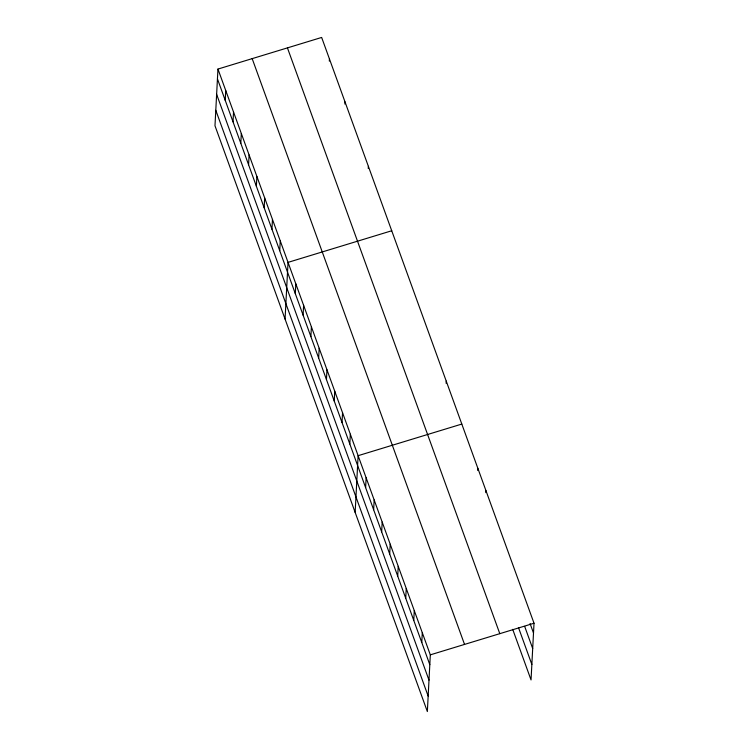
<?xml version="1.0" encoding="UTF-8"?>
<svg xmlns="http://www.w3.org/2000/svg" width="749" height="749" viewBox="0 0 749 749"><rect width="100%" height="100%" fill="white"/><g stroke="black" fill="none" stroke-linecap="round" stroke-linejoin="round"><path stroke-width="1.12" d="M217.959 69.067L214.982 125.766L427.351 711.55L430.319 654.851L217.959 69.067L321.649 37.45L534.018 623.234L531.041 679.933L512.709 629.347M225.224 100.338L225.739 90.545M233.014 121.815L233.529 112.022M240.803 143.302L241.318 133.5M248.584 164.78L249.099 154.977M256.373 186.258L256.888 176.464M264.163 207.735L264.678 197.942M271.953 229.213L272.458 219.42M279.733 250.69L280.248 240.897M285.06 319.074L288.037 262.375L391.736 230.758M295.312 293.655L295.818 283.852M303.092 315.132L303.607 305.33M310.882 336.61L311.397 326.817M329.326 61.109L329.438 58.928M318.671 358.088L319.177 348.294M326.452 379.565L326.967 369.772M344.896 104.064L345.008 101.883M334.241 401.043L334.756 391.25M342.031 422.52L342.546 412.727M349.811 444.007L350.326 434.205M368.255 168.497L368.377 166.325M355.148 512.382L358.116 455.682L461.815 424.065M365.624 487.608L366.139 477.815M373.648 509.741L374.163 499.948M381.672 531.874L382.187 522.072M389.695 553.998L390.21 544.205M397.719 576.131L398.225 566.338M405.733 598.264L406.248 588.461M413.757 620.387L414.272 610.594M421.781 642.52L422.296 632.727M446.123 383.291L446.235 381.11M477.74 470.503L477.862 468.331M485.764 492.636L485.876 490.455M430.319 654.851L534.018 623.234M530.067 623.552L533.503 633.036M524.665 626.379L532.689 648.512M518.486 627.578L531.856 664.457M287.429 47.88L499.798 633.673M252.179 58.637L464.539 644.421M217.444 78.86L429.804 664.653M216.63 94.337L428.99 680.129M215.796 110.29L428.156 696.074"/></g></svg>
